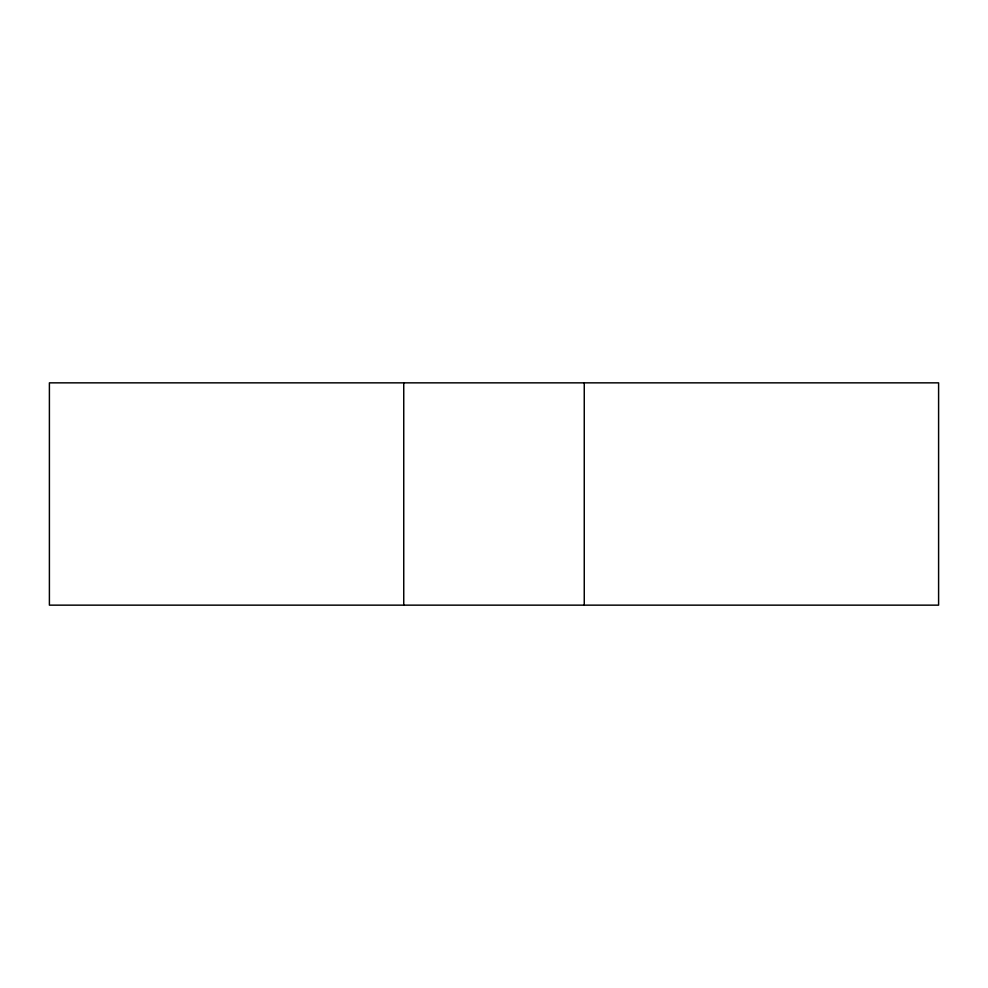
<?xml version="1.0" encoding="UTF-8"?>
<svg xmlns="http://www.w3.org/2000/svg" width="988" height="988" viewBox="0 0 988 988"><rect width="100%" height="100%" fill="white"/><g stroke="black" fill="none" stroke-linecap="round" stroke-linejoin="round"><path stroke-width="1.48" d="M404.203 382.85L583.797 382.85M584.254 605.15L584.254 382.85L938.6 382.85L938.6 605.15L49.4 605.15L49.4 382.85L403.746 382.85L403.746 605.15"/></g></svg>
